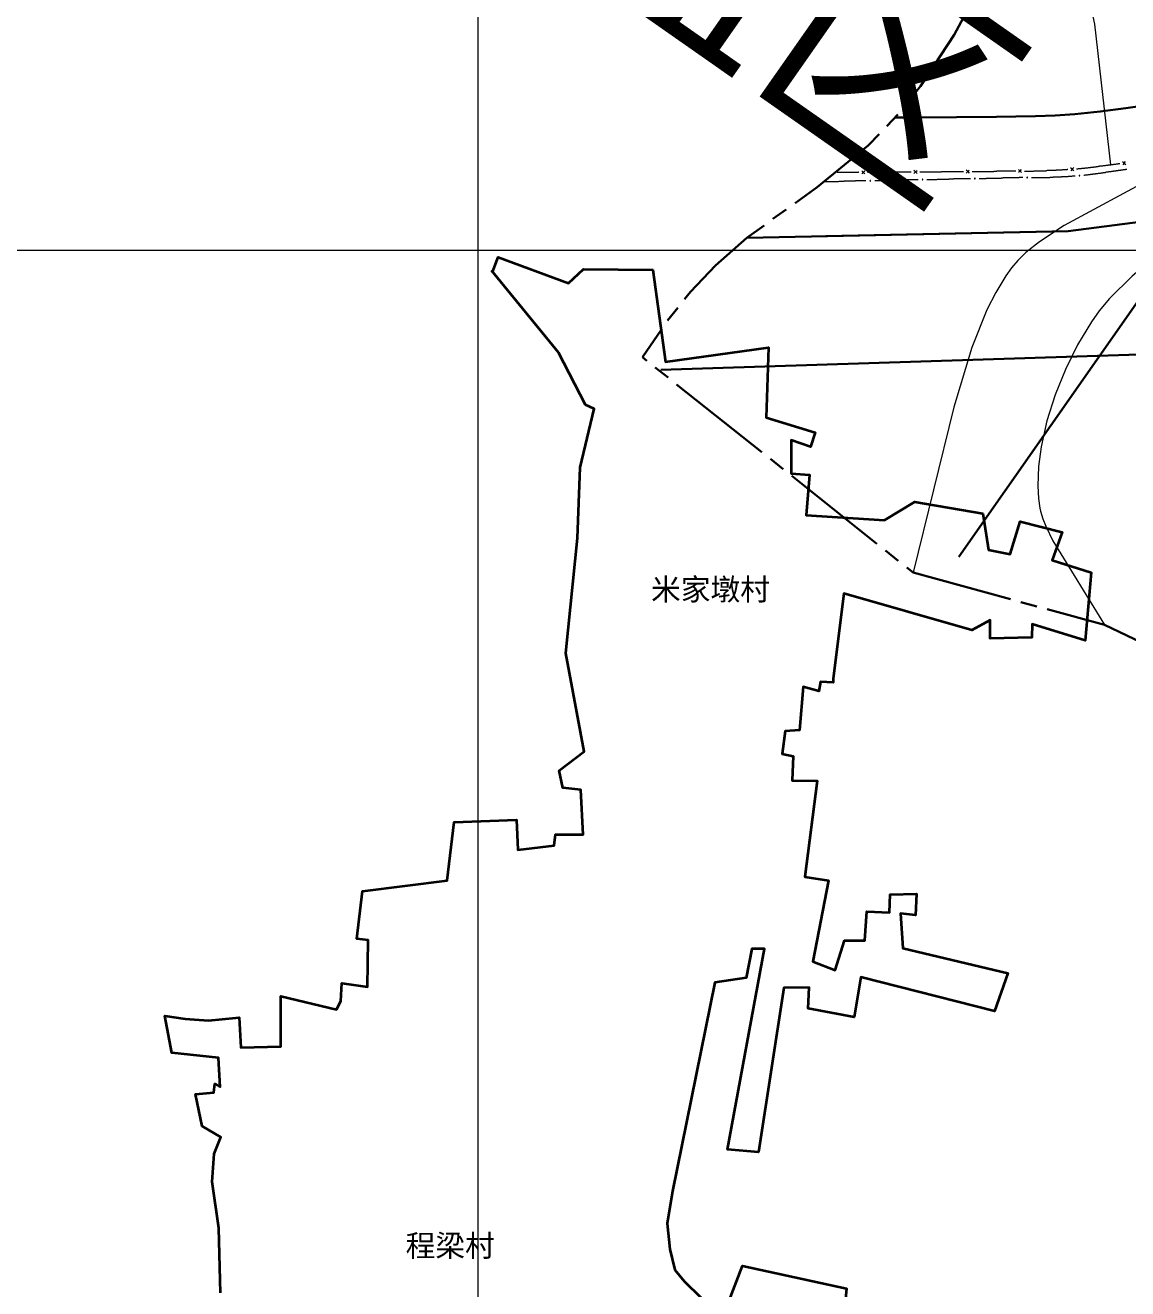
# Model space of a CAD drawing. Header units: inches. Extents: x 36473197 to 36486087, y 3899343 to 3911260.
# Drawn here: x 36480585 to 36481597, y 3902047 to 3903207 of the extents above; entities that cross this region are included whole.
import ezdxf

# ---------------------------------------------------------------- set-up
doc = ezdxf.new("R2010")
doc.units = ezdxf.units.IN
doc.header["$MEASUREMENT"] = 0
doc.linetypes.add('可采边界', pattern=[0.047, 0.02, -0.002, 0.003, -0.002, 0.02])
for name, color, linetype, lineweight in [('4煤底板等值线', 7, 'Continuous', 0), ('可采边界', 7, 'Continuous', 0), ('居民地', 7, 'Continuous', 0), ('经纬网', 7, 'Continuous', 0), ('西区开拓设计', 7, 'Continuous', 0)]:
    doc.layers.add(name, color=color, linetype=linetype, lineweight=lineweight)
for name, color, linetype, lineweight, true_color in [('保护煤柱', 7, 'Continuous', 0, 0xff0042), ('巷道1', 7, 'Continuous', 0, 0x2d2d2d), ('断层上盘', 1, 'Continuous', 0, 0xff0000), ('断层下盘', 1, 'Continuous', 0, 0xff0000)]:
    doc.layers.add(name, color=color, linetype=linetype, lineweight=lineweight, true_color=true_color)
doc.styles.add('仿宋_GB2312', font='')
doc.styles.add('黑体', font='simhei.ttf')
doc.styles.get('仿宋_GB2312').set_extended_font_data('仿宋_GB2312')
doc.linetypes.add('保护煤柱', pattern='A,0.0195,-0.001,[6,西北矿业高家堡煤矿2022年采掘接续图(2022.8.14).shx,S=1.01575e-06,R=0,X=0,Y=0],0.0195', length=0.04)

msp = doc.modelspace()

# ---------------------------------------------------------------- linework, layer by layer
at = {"layer": '4煤底板等值线', "color": 7, "linetype": 'Continuous', "lineweight": 0, "flags": 128}
for points in [[(36481581.2, 3903078.7), (36481566.4, 3903207.8), (36481562.6, 3903226), (36481554.2, 3903253.5), (36481543.4, 3903280.1), (36481530.4, 3903305.6), (36481519.1, 3903323.8), (36481514.8, 3903329.5), (36481491.5, 3903357.2), (36481461.5, 3903386.4), (36481446.5, 3903398.8), (36481431.7, 3903408.9), (36481417.7, 3903416.4), (36481401.2, 3903423.3), (36481378.1, 3903430.5), (36481344.3, 3903437.4), (36481286.3, 3903443.7)], [(36481752.5, 3903090), (36481623.1, 3902995.4), (36481600.8, 3902976.4), (36481580.1, 3902955.8), (36481570.6, 3902944.6), (36481563.5, 3902934.6), (36481550.6, 3902913.2), (36481539.5, 3902890.6), (36481530.1, 3902867.3), (36481522.6, 3902843.5), (36481517.3, 3902819.6), (36481514.9, 3902801.6), (36481514.1, 3902783.8), (36481514.7, 3902772.2), (36481516, 3902763.5), (36481516.6, 3902760.7), (36481518.8, 3902753.7), (36481521.5, 3902746.9), (36481528, 3902733.4), (36481575.4, 3902656.2)], [(36481647.2, 3903081.7), (36481538.3, 3903023), (36481515.6, 3903008), (36481503.2, 3902998.1), (36481495.7, 3902990.8), (36481490, 3902984), (36481484.8, 3902976.8), (36481475.5, 3902961.5), (36481467.4, 3902945.4), (36481453.5, 3902911), (36481437, 3902856.2), (36481399.7, 3902704.4)]]:
    msp.add_lwpolyline(points, dxfattribs=at)
at = {"layer": '保护煤柱', "color": 1, "linetype": '保护煤柱', "lineweight": 30, "ltscale": 3750, "true_color": 0xff0000, "flags": 128}
for points in [[(36482730.6, 3904134.2), (36482199.8, 3903801.1), (36481441.7, 3902718.6)], [(36482647.8, 3902060.6), (36482909, 3902378.8), (36482956.4, 3902506), (36482967.2, 3902803.7), (36482651.3, 3903218), (36482471.4, 3903320.2), (36482308.2, 3903404.6), (36482047.7, 3903470.7), (36481910.2, 3903412.1), (36481645.4, 3902905.6), (36481168.1, 3902890.5)], [(36481383.8, 3903121.9), (36481402.8, 3903122), (36481439.4, 3903122.3), (36481476.1, 3903122.6), (36481494.1, 3903122.9), (36481512.1, 3903123.3), (36481530.1, 3903123.9), (36481548.1, 3903125), (36481571.5, 3903127.5), (36481594.9, 3903130.7), (36481618.2, 3903134.1), (36481641.6, 3903137.5), (36481660.1, 3903140.2), (36481678.7, 3903142.7), (36481697.4, 3903144.7), (36481716, 3903146.1), (36481727.1, 3903146.5), (36481738.2, 3903146.4), (36481749.2, 3903146.1), (36481760.3, 3903145.3), (36481781.1, 3903142.6), (36481801.8, 3903139.2), (36481822.5, 3903135.7), (36481843.3, 3903132.5), (36481849.8, 3903131.6), (36481856.3, 3903130.8), (36481859.6, 3903130.4), (36481862.8, 3903130.2), (36481869.4, 3903130), (36481873.9, 3903130.3), (36481878.5, 3903130.7), (36481883, 3903131.4), (36481887.5, 3903132.3), (36481895.1, 3903134), (36481902.7, 3903136), (36481910.2, 3903138.3), (36481917.6, 3903140.6), (36481925.7, 3903143.2), (36481933.7, 3903145.9), (36481941.8, 3903148.5), (36481949.9, 3903151.1), (36481956.3, 3903153), (36481962.8, 3903154.9), (36481969.4, 3903156.7), (36481975.9, 3903158.4), (36481991.3, 3903162.3), (36482006.7, 3903165.8), (36482022.2, 3903169.2), (36482037.7, 3903172.5), (36482063.2, 3903177.4), (36482088.7, 3903182.1), (36482114.2, 3903186.6), (36482139.8, 3903191), (36482173, 3903196.6), (36482206.3, 3903202.2), (36482239.6, 3903207.6), (36482272.9, 3903212.9), (36482301.2, 3903217.3), (36482329.6, 3903221.6), (36482358, 3903225.9), (36482386.5, 3903230.2), (36482410.5, 3903233.8), (36482434.5, 3903237.4), (36482458.5, 3903241), (36482482.5, 3903244.6), (36482517.9, 3903250.1), (36482553.2, 3903255.6), (36482588.4, 3903261.4), (36482623.7, 3903267.5), (36482658.6, 3903274), (36482693.4, 3903281), (36482728, 3903288.7), (36482762.3, 3903297.5), (36482804.4, 3903310.5), (36482846.2, 3903324.6), (36482887.9, 3903338.8), (36482930, 3903352.1), (36482955.9, 3903359), (36482981.9, 3903365.3), (36483008.1, 3903371.1), (36483034.4, 3903376.3), (36483052, 3903379.2), (36483069.5, 3903381.9), (36483087.1, 3903384.8), (36483104.6, 3903387.8), (36483108, 3903388.4), (36483111.4, 3903389.1), (36483114.8, 3903389.8), (36483118.1, 3903390.7), (36483120.5, 3903391.6), (36483122.9, 3903392.5), (36483125.3, 3903393.5), (36483127.7, 3903394.4), (36483133, 3903396), (36483138.3, 3903397.4), (36483143.7, 3903398.7), (36483149.1, 3903400.1), (36483156.4, 3903402.3), (36483163.7, 3903404.7), (36483171, 3903407.1), (36483178.3, 3903409.6), (36483190.5, 3903413.9), (36483202.7, 3903418.2), (36483215, 3903422.4), (36483227.3, 3903426.4), (36483243.5, 3903430.9), (36483251.6, 3903432.9), (36483259.8, 3903434.6), (36483268, 3903436.2), (36483276.2, 3903437.5), (36483280.4, 3903438.1), (36483284.5, 3903438.5), (36483292.8, 3903439), (36483307.7, 3903438), (36483322.5, 3903436.4), (36483329.9, 3903435.7), (36483333.6, 3903435.5), (36483337.3, 3903435.3), (36483340.9, 3903435.2), (36483344.6, 3903435.3), (36483346.4, 3903435.4), (36483348.2, 3903435.5), (36483350, 3903435.7), (36483351.8, 3903436), (36483353.9, 3903436.5), (36483356.1, 3903437), (36483358.2, 3903437.7), (36483360.3, 3903438.4), (36483365.6, 3903440.2), (36483370.9, 3903442.3), (36483376.1, 3903444.6), (36483381.2, 3903447.1), (36483391.3, 3903452.5), (36483401.1, 3903458.4)], [(36481319.7, 3903013.2), (36481542, 3903017.6), (36481712.3, 3903039.7), (36481722.3, 3903040.4), (36481731.4, 3903040.5), (36481758.7, 3903039.1), (36481843.1, 3903025.6), (36481868.8, 3903023.5), (36481874, 3903023.4), (36481884.3, 3903023.7), (36481897.3, 3903025.3), (36481910.1, 3903027.8), (36482009.8, 3903057.2), (36482767.5, 3903178.9), (36482826, 3903192.7), (36482847.6, 3903199.2)]]:
    msp.add_lwpolyline(points, dxfattribs=at)
at = {"layer": '可采边界', "linetype": '可采边界', "lineweight": 30, "ltscale": 5000, "flags": 128}
for points in [[(36479940.4, 3903953), (36479947.8, 3903955.6), (36479950.1, 3903956.5), (36479951.7, 3903957.4), (36479954.6, 3903959.4), (36479958.8, 3903962.7), (36479966.6, 3903970.2), (36480098.7, 3904113.2), (36480300.8, 3904392.4), (36480379.1, 3904481.7), (36480388.2, 3904490.6), (36480397.8, 3904498.9), (36480407.9, 3904506.1), (36480418.4, 3904512.6), (36480429.4, 3904518.2), (36480435.1, 3904520.6), (36480440.9, 3904522.7), (36480450.2, 3904525.2), (36480459.8, 3904526.9), (36480469.5, 3904527.9), (36480474.3, 3904528), (36480479.1, 3904527.9), (36480488.6, 3904526.8), (36480528.9, 3904517.4), (36480537.5, 3904514.3), (36480546, 3904510.6), (36480554, 3904506.2), (36480561.8, 3904501.2), (36480569.1, 3904495.6), (36480573.6, 3904491.4), (36480576.7, 3904488.1), (36480578.5, 3904485.7), (36480579.4, 3904484.5), (36480580.8, 3904482.1), (36480583.2, 3904477.1), (36480585.2, 3904471.9), (36480587.5, 3904463.8), (36480588.9, 3904455.4), (36480589.7, 3904446.8), (36480589.7, 3904441.2), (36480589.2, 3904435.3), (36480587.1, 3904423.8), (36480567.6, 3904352.3), (36480562.9, 3904326.3), (36480561.8, 3904308.8), (36480562.3, 3904291.3), (36480563.6, 3904279.7), (36480566.7, 3904266.1), (36480570.8, 3904252.6), (36480581, 3904226.3), (36480632.1, 3904129.4), (36480688.6, 3904041.5), (36480955.3, 3903726.8), (36481161.4, 3903516.8), (36481216.8, 3903468.3), (36481253.2, 3903441.3), (36481265.8, 3903433), (36481411.2, 3903356.2), (36481426.8, 3903346), (36481436.3, 3903338.5), (36481443.5, 3903331.7), (36481447.4, 3903327.2), (36481451.4, 3903321.5), (36481454.8, 3903315.4), (36481457.7, 3903309), (36481460.1, 3903302.4), (36481461.2, 3903298.1), (36481462.6, 3903289.2), (36481463.2, 3903280.3), (36481463.1, 3903271.3), (36481462.7, 3903266.8), (36481461.3, 3903257.6), (36481457.8, 3903243.9), (36481453.2, 3903230.5), (36481445.9, 3903213.9), (36481437.4, 3903197.9), (36481406.5, 3903150.8), (36481385.9, 3903125), (36481358.5, 3903096.3), (36481311.7, 3903058.2), (36481247, 3903011.5), (36481218.4, 3902986.3), (36481195.4, 3902961.9), (36481174.3, 3902935.7), (36481151.3, 3902901.9)], [(36482387.6, 3902119.9), (36482269.1, 3902176.6), (36482194.8, 3902235.3), (36482132.1, 3902299.5), (36482070, 3902373.6), (36482005.7, 3902452.8), (36481575.4, 3902656.2), (36481399.7, 3902704.4), (36481151.3, 3902901.9)]]:
    msp.add_lwpolyline(points, dxfattribs=at)
at = {"layer": '居民地', "color": 254, "linetype": 'Continuous', "lineweight": 35, "true_color": 0xd7d7d7, "flags": 128}
for points in [[(36481013.5, 3902980.1), (36481018.6, 3902993.9), (36481083.3, 3902969.9), (36481097.1, 3902982.7), (36481160.8, 3902982.2), (36481172.5, 3902897.6), (36481266.8, 3902910.9), (36481264.7, 3902846.7), (36481309.7, 3902832.8), (36481305.6, 3902819.6), (36481287.8, 3902825.7), (36481287.8, 3902795.2), (36481304.6, 3902794.1), (36481301.5, 3902757), (36481373.4, 3902752.4), (36481401.4, 3902769.2), (36481463.6, 3902758.5), (36481468.8, 3902725.3), (36481488.7, 3902721.2), (36481497.9, 3902751.2), (36481536.6, 3902741.5), (36481527.4, 3902715.6), (36481563.1, 3902704.4), (36481557.5, 3902641.8), (36481509.1, 3902657), (36481508.6, 3902644.8), (36481470.4, 3902643.8), (36481470.4, 3902660.6), (36481453.6, 3902651.4), (36481336.1, 3902685), (36481326.4, 3902607.1), (36481326.4, 3902603.5), (36481314.7, 3902604), (36481313.2, 3902595.4), (36481298.9, 3902599.4), (36481295.3, 3902559.7), (36481282.1, 3902558.7), (36481279.6, 3902537.9), (36481289.6, 3902535.6), (36481288.8, 3902513.3), (36481311.7, 3902513.1), (36481300.2, 3902425), (36481321.9, 3902421.5), (36481307.7, 3902347.2), (36481328, 3902339.2), (36481336.6, 3902366.4), (36481355.3, 3902366.4), (36481357.3, 3902393.2), (36481378, 3902392.2), (36481378.5, 3902408.9), (36481402.8, 3902409.4), (36481401.8, 3902389.7), (36481388.1, 3902391.2), (36481390.2, 3902359.4), (36481486.8, 3902336.6), (36481474.3, 3902301.8), (36481351.6, 3902333), (36481345.5, 3902296.1), (36481303.3, 3902304.2), (36481304.3, 3902323.4), (36481280.9, 3902323), (36481257.8, 3902172.3), (36481229.2, 3902174.7), (36481263.4, 3902359), (36481251.5, 3902359), (36481246.3, 3902332.4), (36481217.6, 3902328), (36481178.8, 3902136.5), (36481173.8, 3902106.9), (36481176.3, 3902083.3), (36481180.8, 3902064.3), (36481189.4, 3902053.7), (36481204.9, 3902038.7)], [(36480763.8, 3902043.2), (36480763.5, 3902054.7), (36480762.4, 3902102.4), (36480756.3, 3902145.1), (36480758, 3902170.6), (36480764.1, 3902186.1), (36480746.9, 3902196.1), (36480740.8, 3902225.4), (36480757.8, 3902227), (36480758.6, 3902234.9), (36480763.5, 3902232.2), (36480761.9, 3902258.9), (36480719.3, 3902263.4), (36480712.7, 3902297.5), (36480731.3, 3902294.7), (36480752.9, 3902293.1), (36480778, 3902295.5), (36480781, 3902295.8), (36480782.6, 3902268.3), (36480819.2, 3902269.1), (36480819.2, 3902315.5), (36480870.3, 3902303.2), (36480874.4, 3902310.9), (36480875.2, 3902327.5), (36480898.7, 3902324), (36480899.5, 3902366.9), (36480888.9, 3902368.2), (36480894.3, 3902411.9), (36480971.9, 3902421.5), (36480978.4, 3902475.2), (36481035.6, 3902477.4), (36481036.7, 3902449.9), (36481070.3, 3902453.8), (36481071.4, 3902463.7), (36481096.7, 3902463.7), (36481094.5, 3902504.9), (36481078, 3902506.6), (36481074.7, 3902522.5), (36481097.8, 3902540.1), (36481081, 3902630.3), (36481091.5, 3902735.9), (36481093.9, 3902800.8), (36481106.8, 3902854.5), (36481099, 3902858.3), (36481074.1, 3902906.2), (36481012.7, 3902981.7)], [(36481230.5, 3902035.2), (36481243.1, 3902067.8), (36481338.4, 3902047.2), (36481329.3, 3901950.8)]]:
    msp.add_lwpolyline(points, dxfattribs=at)
at = {"layer": '巷道1', "color": 1, "linetype": '保护煤柱', "lineweight": 30, "ltscale": 2000, "true_color": 0xff0000, "flags": 128}
msp.add_lwpolyline([(36481247.3, 3903011.7), (36481542, 3903017.6), (36481712.3, 3903039.7), (36481722.3, 3903040.4), (36481731.4, 3903040.5), (36481758.7, 3903039.1), (36481843.1, 3903025.6), (36481868.8, 3903023.5), (36481874, 3903023.4), (36481884.3, 3903023.7), (36481897.3, 3903025.3), (36481910.1, 3903027.8), (36482009.8, 3903057.2), (36482767.5, 3903178.9), (36482826, 3903192.7), (36482847.6, 3903199.2)], dxfattribs=at)
at = {"layer": '断层上盘', "linetype": 'Continuous', "lineweight": 5, "flags": 128}
for points in [[(36481596, 3903074.4), (36481595.6, 3903074.3), (36481595.2, 3903074.2), (36481594.8, 3903074.2), (36481594.4, 3903074.1), (36481594, 3903074.1), (36481593.6, 3903074), (36481593.2, 3903074), (36481592.8, 3903073.9), (36481592.4, 3903073.9), (36481592, 3903073.8), (36481591.6, 3903073.7), (36481591.2, 3903073.7), (36481590.8, 3903073.6), (36481590.4, 3903073.6), (36481590.1, 3903073.5), (36481589.7, 3903073.5), (36481589.3, 3903073.4), (36481588.9, 3903073.4), (36481588.5, 3903073.3), (36481588.1, 3903073.3), (36481587.7, 3903073.2), (36481587.3, 3903073.1), (36481586.9, 3903073.1), (36481586.5, 3903073), (36481586.1, 3903073), (36481585.7, 3903072.9), (36481585.3, 3903072.9), (36481584.9, 3903072.8), (36481584.5, 3903072.8), (36481584.1, 3903072.7), (36481583.7, 3903072.7), (36481583.3, 3903072.6), (36481582.9, 3903072.5), (36481582.5, 3903072.5), (36481582.1, 3903072.4), (36481581.7, 3903072.4), (36481581.3, 3903072.3), (36481580.9, 3903072.3), (36481580.5, 3903072.2), (36481580.1, 3903072.2), (36481579.7, 3903072.1), (36481579.4, 3903072.1), (36481579, 3903072), (36481578.6, 3903071.9), (36481578.2, 3903071.9), (36481577.8, 3903071.8), (36481577.4, 3903071.8), (36481577, 3903071.7), (36481576.6, 3903071.7), (36481576.2, 3903071.6)], [(36481318.7, 3903063.2), (36481318.9, 3903063.2), (36481319.3, 3903063.2), (36481319.7, 3903063.2), (36481320.1, 3903063.2), (36481320.5, 3903063.2), (36481320.9, 3903063.2), (36481321.3, 3903063.2), (36481321.7, 3903063.3), (36481322.1, 3903063.3), (36481322.5, 3903063.3), (36481322.9, 3903063.3), (36481323.3, 3903063.3), (36481323.7, 3903063.3), (36481324.1, 3903063.3), (36481324.5, 3903063.3), (36481324.9, 3903063.3), (36481325.3, 3903063.3), (36481325.7, 3903063.3), (36481326.1, 3903063.3), (36481326.5, 3903063.3), (36481326.9, 3903063.4), (36481327.3, 3903063.4), (36481327.7, 3903063.4), (36481328.1, 3903063.4), (36481328.5, 3903063.4), (36481328.9, 3903063.4), (36481329.3, 3903063.4), (36481329.7, 3903063.4), (36481330.1, 3903063.4), (36481330.5, 3903063.4), (36481330.9, 3903063.4), (36481331.3, 3903063.4), (36481331.7, 3903063.5), (36481332.1, 3903063.5), (36481332.5, 3903063.5), (36481332.9, 3903063.5), (36481333.3, 3903063.5), (36481333.7, 3903063.5), (36481334.1, 3903063.5), (36481334.5, 3903063.5), (36481334.9, 3903063.5), (36481335.3, 3903063.5), (36481335.7, 3903063.5), (36481336.1, 3903063.5), (36481336.5, 3903063.5)], [(36481356.4, 3903063.9), (36481356, 3903063.9), (36481355.6, 3903063.9), (36481355.2, 3903063.9), (36481354.8, 3903063.9), (36481354.4, 3903063.9), (36481354, 3903063.9), (36481353.6, 3903063.9), (36481353.2, 3903063.9), (36481352.8, 3903063.9), (36481352.4, 3903063.9), (36481352, 3903063.9), (36481351.6, 3903063.8), (36481351.3, 3903063.8), (36481350.9, 3903063.8), (36481350.5, 3903063.8), (36481350.1, 3903063.8), (36481349.7, 3903063.8), (36481349.3, 3903063.8), (36481348.9, 3903063.8), (36481348.5, 3903063.8), (36481348.1, 3903063.8), (36481347.7, 3903063.8), (36481347.3, 3903063.8), (36481346.9, 3903063.8), (36481346.5, 3903063.7), (36481346.1, 3903063.7), (36481345.7, 3903063.7), (36481345.3, 3903063.7), (36481344.9, 3903063.7), (36481344.5, 3903063.7), (36481344.1, 3903063.7), (36481343.7, 3903063.7), (36481343.3, 3903063.7), (36481342.9, 3903063.7), (36481342.5, 3903063.7), (36481342.1, 3903063.7), (36481341.7, 3903063.6), (36481341.3, 3903063.6), (36481340.9, 3903063.6), (36481340.5, 3903063.6), (36481340.1, 3903063.6), (36481339.7, 3903063.6), (36481339.3, 3903063.6), (36481338.9, 3903063.6), (36481338.5, 3903063.6), (36481338.1, 3903063.6), (36481337.7, 3903063.6), (36481337.3, 3903063.6), (36481336.9, 3903063.6), (36481336.5, 3903063.5)], [(36481360.1, 3903064), (36481360.2, 3903063.9), (36481360.2, 3903063.9), (36481360.2, 3903063.8), (36481360.3, 3903063.8), (36481360.4, 3903063.7), (36481360.5, 3903063.7), (36481360.5, 3903063.7), (36481360.6, 3903063.8), (36481360.7, 3903063.8), (36481360.7, 3903063.9), (36481360.7, 3903064), (36481360.7, 3903064), (36481360.7, 3903064.1), (36481360.7, 3903064.2), (36481360.7, 3903064.2), (36481360.6, 3903064.3), (36481360.5, 3903064.3), (36481360.4, 3903064.3), (36481360.4, 3903064.3), (36481360.3, 3903064.3), (36481360.2, 3903064.2), (36481360.2, 3903064.2), (36481360.2, 3903064.1), (36481360.1, 3903064)], [(36481364.4, 3903064.1), (36481364.8, 3903064.1), (36481365.2, 3903064.1), (36481365.6, 3903064.1), (36481366, 3903064.1), (36481366.4, 3903064.1), (36481366.8, 3903064.2), (36481367.2, 3903064.2), (36481367.6, 3903064.2), (36481368, 3903064.2), (36481368.4, 3903064.2), (36481368.8, 3903064.2), (36481369.2, 3903064.2), (36481369.6, 3903064.2), (36481370, 3903064.2), (36481370.4, 3903064.2), (36481370.8, 3903064.2), (36481371.2, 3903064.2), (36481371.6, 3903064.2), (36481372, 3903064.3), (36481372.4, 3903064.3), (36481372.8, 3903064.3), (36481373.2, 3903064.3), (36481373.6, 3903064.3), (36481374, 3903064.3), (36481374.4, 3903064.3), (36481374.8, 3903064.3), (36481375.2, 3903064.3), (36481375.6, 3903064.3), (36481376, 3903064.3), (36481376.4, 3903064.3), (36481376.8, 3903064.4), (36481377.2, 3903064.4), (36481377.6, 3903064.4), (36481378, 3903064.4), (36481378.4, 3903064.4), (36481378.8, 3903064.4), (36481379.2, 3903064.4), (36481379.6, 3903064.4), (36481380, 3903064.4), (36481380.4, 3903064.4), (36481380.8, 3903064.4), (36481381.2, 3903064.4), (36481381.6, 3903064.4), (36481382, 3903064.5), (36481382.4, 3903064.5), (36481382.8, 3903064.5), (36481383.2, 3903064.5), (36481383.6, 3903064.5), (36481384, 3903064.5), (36481384.4, 3903064.5)], [(36481404.4, 3903064.9), (36481404, 3903064.9), (36481403.6, 3903064.9), (36481403.2, 3903064.9), (36481402.8, 3903064.9), (36481402.4, 3903064.9), (36481402, 3903064.9), (36481401.6, 3903064.8), (36481401.2, 3903064.8), (36481400.8, 3903064.8), (36481400.4, 3903064.8), (36481400, 3903064.8), (36481399.6, 3903064.8), (36481399.2, 3903064.8), (36481398.8, 3903064.8), (36481398.4, 3903064.8), (36481398, 3903064.8), (36481397.6, 3903064.8), (36481397.2, 3903064.8), (36481396.8, 3903064.7), (36481396.4, 3903064.7), (36481396, 3903064.7), (36481395.6, 3903064.7), (36481395.2, 3903064.7), (36481394.8, 3903064.7), (36481394.4, 3903064.7), (36481394, 3903064.7), (36481393.6, 3903064.7), (36481393.2, 3903064.7), (36481392.8, 3903064.7), (36481392.4, 3903064.7), (36481392, 3903064.7), (36481391.6, 3903064.6), (36481391.2, 3903064.6), (36481390.8, 3903064.6), (36481390.4, 3903064.6), (36481390, 3903064.6), (36481389.6, 3903064.6), (36481389.2, 3903064.6), (36481388.8, 3903064.6), (36481388.4, 3903064.6), (36481388, 3903064.6), (36481387.6, 3903064.6), (36481387.2, 3903064.6), (36481386.8, 3903064.6), (36481386.4, 3903064.5), (36481386, 3903064.5), (36481385.6, 3903064.5), (36481385.2, 3903064.5), (36481384.8, 3903064.5), (36481384.4, 3903064.5)], [(36481408.1, 3903065), (36481408.2, 3903064.9), (36481408.2, 3903064.8), (36481408.2, 3903064.8), (36481408.3, 3903064.7), (36481408.4, 3903064.7), (36481408.4, 3903064.7), (36481408.5, 3903064.7), (36481408.6, 3903064.7), (36481408.7, 3903064.8), (36481408.7, 3903064.8), (36481408.7, 3903064.9), (36481408.7, 3903065), (36481408.7, 3903065.1), (36481408.7, 3903065.1), (36481408.6, 3903065.2), (36481408.6, 3903065.2), (36481408.5, 3903065.3), (36481408.4, 3903065.3), (36481408.4, 3903065.3), (36481408.3, 3903065.2), (36481408.2, 3903065.2), (36481408.2, 3903065.1), (36481408.1, 3903065.1), (36481408.1, 3903065)], [(36481412.4, 3903065.1), (36481412.8, 3903065.1), (36481413.2, 3903065.1), (36481413.6, 3903065.1), (36481414, 3903065.1), (36481414.4, 3903065.1), (36481414.8, 3903065.1), (36481415.2, 3903065.1), (36481415.6, 3903065.1), (36481416, 3903065.1), (36481416.4, 3903065.1), (36481416.8, 3903065.1), (36481417.2, 3903065.2), (36481417.6, 3903065.2), (36481418, 3903065.2), (36481418.4, 3903065.2), (36481418.8, 3903065.2), (36481419.2, 3903065.2), (36481419.6, 3903065.2), (36481420, 3903065.2), (36481420.4, 3903065.2), (36481420.8, 3903065.2), (36481421.2, 3903065.2), (36481421.6, 3903065.2), (36481422, 3903065.3), (36481422.4, 3903065.3), (36481422.8, 3903065.3), (36481423.2, 3903065.3), (36481423.6, 3903065.3), (36481424, 3903065.3), (36481424.4, 3903065.3), (36481424.8, 3903065.3), (36481425.2, 3903065.3), (36481425.6, 3903065.3), (36481426, 3903065.3), (36481426.4, 3903065.3), (36481426.8, 3903065.3), (36481427.2, 3903065.4), (36481427.6, 3903065.4), (36481428, 3903065.4), (36481428.4, 3903065.4), (36481428.8, 3903065.4), (36481429.2, 3903065.4), (36481429.6, 3903065.4), (36481430, 3903065.4), (36481430.4, 3903065.4), (36481430.8, 3903065.4), (36481431.2, 3903065.4), (36481431.6, 3903065.4), (36481432, 3903065.5), (36481432.4, 3903065.5)], [(36481452.4, 3903065.9), (36481452, 3903065.8), (36481451.6, 3903065.8), (36481451.2, 3903065.8), (36481450.8, 3903065.8), (36481450.4, 3903065.8), (36481450, 3903065.8), (36481449.6, 3903065.8), (36481449.2, 3903065.8), (36481448.8, 3903065.8), (36481448.4, 3903065.8), (36481448, 3903065.8), (36481447.6, 3903065.8), (36481447.2, 3903065.8), (36481446.8, 3903065.7), (36481446.4, 3903065.7), (36481446, 3903065.7), (36481445.6, 3903065.7), (36481445.2, 3903065.7), (36481444.8, 3903065.7), (36481444.4, 3903065.7), (36481444, 3903065.7), (36481443.6, 3903065.7), (36481443.2, 3903065.7), (36481442.8, 3903065.7), (36481442.4, 3903065.7), (36481442, 3903065.6), (36481441.6, 3903065.6), (36481441.2, 3903065.6), (36481440.8, 3903065.6), (36481440.4, 3903065.6), (36481440, 3903065.6), (36481439.6, 3903065.6), (36481439.2, 3903065.6), (36481438.8, 3903065.6), (36481438.4, 3903065.6), (36481438, 3903065.6), (36481437.6, 3903065.6), (36481437.2, 3903065.6), (36481436.8, 3903065.5), (36481436.4, 3903065.5), (36481436, 3903065.5), (36481435.6, 3903065.5), (36481435.2, 3903065.5), (36481434.8, 3903065.5), (36481434.4, 3903065.5), (36481434, 3903065.5), (36481433.6, 3903065.5), (36481433.2, 3903065.5), (36481432.8, 3903065.5), (36481432.4, 3903065.5)], [(36481456.1, 3903065.9), (36481456.1, 3903065.9), (36481456.2, 3903065.8), (36481456.2, 3903065.7), (36481456.3, 3903065.7), (36481456.4, 3903065.6), (36481456.4, 3903065.6), (36481456.5, 3903065.6), (36481456.6, 3903065.7), (36481456.6, 3903065.7), (36481456.7, 3903065.8), (36481456.7, 3903065.9), (36481456.7, 3903065.9), (36481456.7, 3903066), (36481456.7, 3903066.1), (36481456.6, 3903066.2), (36481456.6, 3903066.2), (36481456.5, 3903066.2), (36481456.4, 3903066.2), (36481456.3, 3903066.2), (36481456.3, 3903066.2), (36481456.2, 3903066.1), (36481456.2, 3903066.1), (36481456.1, 3903066), (36481456.1, 3903065.9)], [(36481460.4, 3903066), (36481460.8, 3903066), (36481461.2, 3903066), (36481461.6, 3903066), (36481462, 3903066), (36481462.4, 3903066.1), (36481462.8, 3903066.1), (36481463.2, 3903066.1), (36481463.6, 3903066.1), (36481464, 3903066.1), (36481464.4, 3903066.1), (36481464.8, 3903066.1), (36481465.2, 3903066.1), (36481465.6, 3903066.1), (36481466, 3903066.1), (36481466.4, 3903066.1), (36481466.8, 3903066.1), (36481467.2, 3903066.2), (36481467.6, 3903066.2), (36481468, 3903066.2), (36481468.4, 3903066.2), (36481468.8, 3903066.2), (36481469.2, 3903066.2), (36481469.6, 3903066.2), (36481470, 3903066.2), (36481470.4, 3903066.2), (36481470.8, 3903066.2), (36481471.2, 3903066.2), (36481471.6, 3903066.2), (36481472, 3903066.2), (36481472.4, 3903066.3), (36481472.8, 3903066.3), (36481473.2, 3903066.3), (36481473.6, 3903066.3), (36481474, 3903066.3), (36481474.4, 3903066.3), (36481474.8, 3903066.3), (36481475.2, 3903066.3), (36481475.6, 3903066.3), (36481476, 3903066.3), (36481476.4, 3903066.3), (36481476.8, 3903066.3), (36481477.2, 3903066.3), (36481477.6, 3903066.4), (36481478, 3903066.4), (36481478.4, 3903066.4), (36481478.8, 3903066.4), (36481479.2, 3903066.4), (36481479.6, 3903066.4), (36481480, 3903066.4), (36481480.4, 3903066.4)], [(36481500.4, 3903066.8), (36481500, 3903066.8), (36481499.6, 3903066.8), (36481499.2, 3903066.8), (36481498.8, 3903066.8), (36481498.4, 3903066.8), (36481498, 3903066.8), (36481497.6, 3903066.8), (36481497.2, 3903066.8), (36481496.8, 3903066.7), (36481496.4, 3903066.7), (36481496, 3903066.7), (36481495.6, 3903066.7), (36481495.2, 3903066.7), (36481494.8, 3903066.7), (36481494.4, 3903066.7), (36481494, 3903066.7), (36481493.6, 3903066.7), (36481493.2, 3903066.7), (36481492.8, 3903066.7), (36481492.4, 3903066.7), (36481492, 3903066.6), (36481491.6, 3903066.6), (36481491.2, 3903066.6), (36481490.8, 3903066.6), (36481490.4, 3903066.6), (36481490, 3903066.6), (36481489.6, 3903066.6), (36481489.2, 3903066.6), (36481488.8, 3903066.6), (36481488.4, 3903066.6), (36481488, 3903066.6), (36481487.6, 3903066.6), (36481487.2, 3903066.5), (36481486.8, 3903066.5), (36481486.4, 3903066.5), (36481486, 3903066.5), (36481485.6, 3903066.5), (36481485.2, 3903066.5), (36481484.8, 3903066.5), (36481484.4, 3903066.5), (36481484, 3903066.5), (36481483.6, 3903066.5), (36481483.2, 3903066.5), (36481482.8, 3903066.5), (36481482.4, 3903066.5), (36481482, 3903066.4), (36481481.6, 3903066.4), (36481481.2, 3903066.4), (36481480.8, 3903066.4), (36481480.4, 3903066.4)], [(36481504.1, 3903066.9), (36481504.1, 3903066.8), (36481504.2, 3903066.7), (36481504.2, 3903066.7), (36481504.3, 3903066.6), (36481504.3, 3903066.6), (36481504.4, 3903066.6), (36481504.5, 3903066.6), (36481504.6, 3903066.6), (36481504.6, 3903066.7), (36481504.7, 3903066.8), (36481504.7, 3903066.8), (36481504.7, 3903066.9), (36481504.7, 3903067), (36481504.7, 3903067.1), (36481504.6, 3903067.1), (36481504.6, 3903067.2), (36481504.5, 3903067.2), (36481504.4, 3903067.2), (36481504.3, 3903067.2), (36481504.3, 3903067.2), (36481504.2, 3903067.1), (36481504.2, 3903067), (36481504.1, 3903067), (36481504.1, 3903066.9)], [(36481508.4, 3903067), (36481508.8, 3903067), (36481509.2, 3903067), (36481509.6, 3903067), (36481510, 3903067), (36481510.4, 3903067), (36481510.8, 3903067), (36481511.2, 3903067), (36481511.6, 3903067), (36481512, 3903067), (36481512.4, 3903067), (36481512.8, 3903067), (36481513.2, 3903067), (36481513.6, 3903067), (36481514, 3903067), (36481514.4, 3903067), (36481514.8, 3903067), (36481515.2, 3903067), (36481515.6, 3903067), (36481516, 3903067), (36481516.4, 3903067), (36481516.8, 3903067), (36481517.2, 3903067), (36481517.6, 3903067), (36481518, 3903067.1), (36481518.4, 3903067.1), (36481518.8, 3903067.1), (36481519.2, 3903067.1), (36481519.6, 3903067.1), (36481520, 3903067.1), (36481520.4, 3903067.1), (36481520.8, 3903067.1), (36481521.2, 3903067.1), (36481521.6, 3903067.1), (36481522, 3903067.1), (36481522.4, 3903067.1), (36481522.8, 3903067.1), (36481523.2, 3903067.1), (36481523.6, 3903067.1), (36481524, 3903067.1), (36481524.4, 3903067.1), (36481524.8, 3903067.1), (36481525.2, 3903067.1), (36481525.6, 3903067.2), (36481526, 3903067.2), (36481526.4, 3903067.2), (36481526.8, 3903067.2), (36481527.2, 3903067.2), (36481527.6, 3903067.2), (36481528, 3903067.2), (36481528.4, 3903067.2)], [(36481548.4, 3903068.3), (36481548, 3903068.3), (36481547.6, 3903068.2), (36481547.2, 3903068.2), (36481546.8, 3903068.2), (36481546.4, 3903068.1), (36481546, 3903068.1), (36481545.6, 3903068.1), (36481545.2, 3903068), (36481544.8, 3903068), (36481544.4, 3903068), (36481544, 3903067.9), (36481543.6, 3903067.9), (36481543.2, 3903067.9), (36481542.8, 3903067.8), (36481542.4, 3903067.8), (36481542, 3903067.8), (36481541.6, 3903067.7), (36481541.2, 3903067.7), (36481540.8, 3903067.7), (36481540.4, 3903067.6), (36481540, 3903067.6), (36481539.6, 3903067.6), (36481539.2, 3903067.6), (36481538.8, 3903067.6), (36481538.4, 3903067.6), (36481538, 3903067.5), (36481537.6, 3903067.5), (36481537.2, 3903067.5), (36481536.8, 3903067.5), (36481536.4, 3903067.5), (36481536, 3903067.5), (36481535.6, 3903067.4), (36481535.2, 3903067.4), (36481534.8, 3903067.4), (36481534.4, 3903067.4), (36481534, 3903067.4), (36481533.6, 3903067.3), (36481533.2, 3903067.3), (36481532.8, 3903067.3), (36481532.4, 3903067.3), (36481532, 3903067.3), (36481531.6, 3903067.3), (36481531.2, 3903067.3), (36481530.8, 3903067.3), (36481530.4, 3903067.3), (36481530, 3903067.2), (36481529.6, 3903067.2), (36481529.2, 3903067.2), (36481528.8, 3903067.2), (36481528.4, 3903067.2)], [(36481552.1, 3903068.7), (36481552.1, 3903068.6), (36481552.1, 3903068.5), (36481552.2, 3903068.5), (36481552.2, 3903068.4), (36481552.3, 3903068.4), (36481552.4, 3903068.4), (36481552.5, 3903068.4), (36481552.5, 3903068.4), (36481552.6, 3903068.5), (36481552.6, 3903068.6), (36481552.7, 3903068.6), (36481552.7, 3903068.7), (36481552.6, 3903068.8), (36481552.6, 3903068.9), (36481552.5, 3903068.9), (36481552.5, 3903069), (36481552.4, 3903069), (36481552.3, 3903069), (36481552.3, 3903069), (36481552.2, 3903068.9), (36481552.1, 3903068.9), (36481552.1, 3903068.8), (36481552.1, 3903068.7), (36481552.1, 3903068.7)], [(36481556.3, 3903069.1), (36481556.7, 3903069.2), (36481557.1, 3903069.2), (36481557.5, 3903069.3), (36481557.9, 3903069.3), (36481558.3, 3903069.3), (36481558.7, 3903069.4), (36481559.1, 3903069.4), (36481559.5, 3903069.5), (36481559.9, 3903069.5), (36481560.3, 3903069.6), (36481560.7, 3903069.6), (36481561.1, 3903069.7), (36481561.5, 3903069.7), (36481561.9, 3903069.8), (36481562.3, 3903069.8), (36481562.7, 3903069.9), (36481563.1, 3903069.9), (36481563.5, 3903070), (36481563.9, 3903070), (36481564.3, 3903070.1), (36481564.7, 3903070.1), (36481565.1, 3903070.2), (36481565.5, 3903070.2), (36481565.9, 3903070.3), (36481566.3, 3903070.3), (36481566.7, 3903070.4), (36481567.1, 3903070.4), (36481567.5, 3903070.5), (36481567.9, 3903070.5), (36481568.3, 3903070.6), (36481568.6, 3903070.6), (36481569, 3903070.7), (36481569.4, 3903070.7), (36481569.8, 3903070.8), (36481570.2, 3903070.8), (36481570.6, 3903070.9), (36481571, 3903070.9), (36481571.4, 3903071), (36481571.8, 3903071), (36481572.2, 3903071.1), (36481572.6, 3903071.1), (36481573, 3903071.2), (36481573.4, 3903071.3), (36481573.8, 3903071.3), (36481574.2, 3903071.4), (36481574.6, 3903071.4), (36481575, 3903071.5), (36481575.4, 3903071.5), (36481575.8, 3903071.6), (36481576.2, 3903071.6)]]:
    msp.add_lwpolyline(points, dxfattribs=at)
at = {"layer": '断层下盘', "linetype": 'Continuous', "lineweight": 5, "flags": 128}
for points in [[(36481353.9, 3903071.7), (36481352.5, 3903073.1)], [(36481353.9, 3903071.7), (36481355.3, 3903073.1)], [(36481401.9, 3903072), (36481400.5, 3903073.4)], [(36481401.9, 3903072), (36481403.3, 3903073.4)], [(36481449.9, 3903072.4), (36481448.5, 3903073.8)], [(36481449.9, 3903072.4), (36481451.3, 3903073.8)], [(36481453.9, 3903072.4), (36481454.3, 3903072.4), (36481454.7, 3903072.4), (36481455.1, 3903072.4), (36481455.5, 3903072.4), (36481455.9, 3903072.4), (36481456.3, 3903072.4), (36481456.7, 3903072.4), (36481457.1, 3903072.5), (36481457.5, 3903072.5), (36481457.9, 3903072.5), (36481458.3, 3903072.5), (36481458.7, 3903072.5), (36481459.1, 3903072.5), (36481459.5, 3903072.5), (36481459.9, 3903072.5), (36481460.3, 3903072.5), (36481460.7, 3903072.5), (36481461.1, 3903072.5), (36481461.5, 3903072.5), (36481461.9, 3903072.5), (36481462.3, 3903072.5), (36481462.7, 3903072.5), (36481463.1, 3903072.5), (36481463.5, 3903072.5), (36481463.9, 3903072.5), (36481464.3, 3903072.5), (36481464.7, 3903072.5), (36481465.1, 3903072.5), (36481465.5, 3903072.5), (36481465.9, 3903072.5), (36481466.3, 3903072.5), (36481466.7, 3903072.5), (36481467.1, 3903072.6), (36481467.5, 3903072.6), (36481467.9, 3903072.6), (36481468.3, 3903072.6), (36481468.7, 3903072.6), (36481469.1, 3903072.6), (36481469.5, 3903072.6), (36481469.9, 3903072.6), (36481470.3, 3903072.6), (36481470.7, 3903072.6), (36481471.1, 3903072.6), (36481471.5, 3903072.6), (36481471.9, 3903072.6), (36481472.3, 3903072.6), (36481472.7, 3903072.6), (36481473.1, 3903072.6), (36481473.5, 3903072.6), (36481473.9, 3903072.6)], [(36481493.9, 3903072.7), (36481493.5, 3903072.7), (36481493.1, 3903072.7), (36481492.7, 3903072.7), (36481492.3, 3903072.7), (36481491.9, 3903072.7), (36481491.5, 3903072.7), (36481491.1, 3903072.7), (36481490.7, 3903072.7), (36481490.3, 3903072.7), (36481489.9, 3903072.7), (36481489.5, 3903072.7), (36481489.1, 3903072.7), (36481488.7, 3903072.7), (36481488.3, 3903072.7), (36481487.9, 3903072.7), (36481487.5, 3903072.7), (36481487.1, 3903072.7), (36481486.7, 3903072.7), (36481486.3, 3903072.7), (36481485.9, 3903072.7), (36481485.5, 3903072.7), (36481485.1, 3903072.7), (36481484.7, 3903072.7), (36481484.3, 3903072.7), (36481483.9, 3903072.7), (36481483.5, 3903072.7), (36481483.1, 3903072.7), (36481482.7, 3903072.7), (36481482.3, 3903072.7), (36481481.9, 3903072.7), (36481481.5, 3903072.7), (36481481.1, 3903072.7), (36481480.7, 3903072.7), (36481480.3, 3903072.7), (36481479.9, 3903072.7), (36481479.5, 3903072.7), (36481479.1, 3903072.7), (36481478.7, 3903072.7), (36481478.3, 3903072.7), (36481477.9, 3903072.7), (36481477.5, 3903072.7), (36481477.1, 3903072.7), (36481476.7, 3903072.7), (36481476.3, 3903072.6), (36481475.9, 3903072.6), (36481475.5, 3903072.6), (36481475.1, 3903072.6), (36481474.7, 3903072.6), (36481474.3, 3903072.6), (36481473.9, 3903072.6)], [(36481497.9, 3903072.8), (36481496.5, 3903074.2)], [(36481497.9, 3903072.8), (36481496.5, 3903071.4)], [(36481497.9, 3903072.8), (36481499.3, 3903074.2)], [(36481497.9, 3903072.8), (36481499.3, 3903071.4)], [(36481501.9, 3903072.8), (36481502.3, 3903072.8), (36481502.7, 3903072.8), (36481503.1, 3903072.8), (36481503.5, 3903072.8), (36481503.9, 3903072.8), (36481504.3, 3903072.8), (36481504.7, 3903072.8), (36481505.1, 3903072.9), (36481505.5, 3903072.9), (36481505.9, 3903072.9), (36481506.3, 3903072.9), (36481506.7, 3903072.9), (36481507.1, 3903072.9), (36481507.5, 3903072.9), (36481507.9, 3903072.9), (36481508.3, 3903072.9), (36481508.7, 3903072.9), (36481509.1, 3903072.9), (36481509.5, 3903072.9), (36481509.9, 3903072.9), (36481510.3, 3903072.9), (36481510.7, 3903073), (36481511.1, 3903073), (36481511.5, 3903073), (36481511.9, 3903073), (36481512.3, 3903073), (36481512.7, 3903073), (36481513.1, 3903073), (36481513.5, 3903073), (36481513.9, 3903073), (36481514.3, 3903073), (36481514.7, 3903073), (36481515.1, 3903073), (36481515.5, 3903073), (36481515.9, 3903073), (36481516.3, 3903073.1), (36481516.7, 3903073.1), (36481517.1, 3903073.1), (36481517.5, 3903073.1), (36481517.9, 3903073.1), (36481518.3, 3903073.1), (36481518.7, 3903073.1), (36481519.1, 3903073.1), (36481519.5, 3903073.1), (36481519.9, 3903073.2), (36481520.3, 3903073.2), (36481520.7, 3903073.2), (36481521.1, 3903073.2), (36481521.5, 3903073.2), (36481521.9, 3903073.2)], [(36481541.8, 3903074.2), (36481541.4, 3903074.2), (36481541.1, 3903074.2), (36481540.7, 3903074.1), (36481540.3, 3903074.1), (36481539.9, 3903074.1), (36481539.5, 3903074.1), (36481539.1, 3903074), (36481538.7, 3903074), (36481538.3, 3903074), (36481537.9, 3903073.9), (36481537.5, 3903073.9), (36481537.1, 3903073.9), (36481536.7, 3903073.9), (36481536.3, 3903073.8), (36481535.9, 3903073.8), (36481535.5, 3903073.8), (36481535.1, 3903073.8), (36481534.7, 3903073.7), (36481534.3, 3903073.7), (36481533.9, 3903073.7), (36481533.5, 3903073.7), (36481533.1, 3903073.7), (36481532.7, 3903073.6), (36481532.3, 3903073.6), (36481531.9, 3903073.6), (36481531.5, 3903073.6), (36481531.1, 3903073.6), (36481530.7, 3903073.5), (36481530.3, 3903073.5), (36481529.9, 3903073.5), (36481529.5, 3903073.5), (36481529.1, 3903073.5), (36481528.7, 3903073.5), (36481528.3, 3903073.5), (36481527.9, 3903073.4), (36481527.5, 3903073.4), (36481527.1, 3903073.4), (36481526.7, 3903073.4), (36481526.3, 3903073.4), (36481525.9, 3903073.4), (36481525.5, 3903073.4), (36481525.1, 3903073.3), (36481524.7, 3903073.3), (36481524.3, 3903073.3), (36481523.9, 3903073.3), (36481523.5, 3903073.3), (36481523.1, 3903073.3), (36481522.7, 3903073.3), (36481522.3, 3903073.2), (36481521.9, 3903073.2)], [(36481545.8, 3903074.5), (36481544.3, 3903075.8)], [(36481545.8, 3903074.5), (36481544.5, 3903073)], [(36481545.8, 3903074.5), (36481547.1, 3903076.1)], [(36481545.8, 3903074.5), (36481547.4, 3903073.3)], [(36481549.8, 3903074.9), (36481550.2, 3903075), (36481550.6, 3903075), (36481551, 3903075), (36481551.4, 3903075.1), (36481551.8, 3903075.1), (36481552.2, 3903075.1), (36481552.6, 3903075.2), (36481553, 3903075.2), (36481553.4, 3903075.3), (36481553.8, 3903075.3), (36481554.2, 3903075.3), (36481554.6, 3903075.4), (36481555, 3903075.4), (36481555.4, 3903075.5), (36481555.8, 3903075.5), (36481556.2, 3903075.5), (36481556.6, 3903075.6), (36481557, 3903075.6), (36481557.4, 3903075.6), (36481557.8, 3903075.7), (36481558.2, 3903075.7), (36481558.6, 3903075.8), (36481559, 3903075.8), (36481559.4, 3903075.8), (36481559.8, 3903075.9), (36481560.2, 3903075.9), (36481560.6, 3903076), (36481561, 3903076), (36481561.4, 3903076.1), (36481561.8, 3903076.1), (36481562.2, 3903076.2), (36481562.6, 3903076.2), (36481562.9, 3903076.3), (36481563.3, 3903076.3), (36481563.7, 3903076.3), (36481564.1, 3903076.4), (36481564.5, 3903076.4), (36481564.9, 3903076.5), (36481565.3, 3903076.5), (36481565.7, 3903076.6), (36481566.1, 3903076.6), (36481566.5, 3903076.7), (36481566.9, 3903076.7), (36481567.3, 3903076.8), (36481567.7, 3903076.8), (36481568.1, 3903076.9), (36481568.5, 3903076.9), (36481568.9, 3903076.9), (36481569.3, 3903077), (36481569.7, 3903077)], [(36481589.5, 3903079.6), (36481589.1, 3903079.5), (36481588.8, 3903079.5), (36481588.4, 3903079.4), (36481588, 3903079.4), (36481587.6, 3903079.3), (36481587.2, 3903079.2), (36481586.8, 3903079.2), (36481586.4, 3903079.1), (36481586, 3903079.1), (36481585.6, 3903079), (36481585.2, 3903079), (36481584.8, 3903078.9), (36481584.4, 3903078.9), (36481584, 3903078.8), (36481583.6, 3903078.8), (36481583.2, 3903078.7), (36481582.8, 3903078.7), (36481582.4, 3903078.6), (36481582, 3903078.6), (36481581.6, 3903078.5), (36481581.2, 3903078.5), (36481580.8, 3903078.4), (36481580.4, 3903078.4), (36481580, 3903078.3), (36481579.6, 3903078.3), (36481579.2, 3903078.2), (36481578.8, 3903078.2), (36481578.4, 3903078.1), (36481578, 3903078.1), (36481577.6, 3903078), (36481577.2, 3903078), (36481576.9, 3903077.9), (36481576.5, 3903077.9), (36481576.1, 3903077.8), (36481575.7, 3903077.8), (36481575.3, 3903077.7), (36481574.9, 3903077.7), (36481574.5, 3903077.6), (36481574.1, 3903077.6), (36481573.7, 3903077.5), (36481573.3, 3903077.5), (36481572.9, 3903077.4), (36481572.5, 3903077.4), (36481572.1, 3903077.3), (36481571.7, 3903077.3), (36481571.3, 3903077.2), (36481570.9, 3903077.2), (36481570.5, 3903077.1), (36481570.1, 3903077.1), (36481569.7, 3903077)], [(36481593.5, 3903080.1), (36481591.9, 3903081.3)], [(36481593.5, 3903080.1), (36481592.3, 3903078.5)], [(36481593.5, 3903080.1), (36481594.7, 3903081.7)], [(36481593.5, 3903080.1), (36481595.1, 3903078.9)], [(36481349.9, 3903071.7), (36481349.5, 3903071.7), (36481349.1, 3903071.6), (36481348.7, 3903071.6), (36481348.3, 3903071.6), (36481347.9, 3903071.6), (36481347.5, 3903071.6), (36481347.1, 3903071.6), (36481346.7, 3903071.6), (36481346.3, 3903071.6), (36481345.9, 3903071.6), (36481345.5, 3903071.6), (36481345.1, 3903071.6), (36481344.7, 3903071.6), (36481344.3, 3903071.6), (36481343.9, 3903071.6), (36481343.5, 3903071.6), (36481343.1, 3903071.6), (36481342.7, 3903071.6), (36481342.3, 3903071.6), (36481341.9, 3903071.6), (36481341.5, 3903071.6), (36481341.1, 3903071.6), (36481340.7, 3903071.6), (36481340.3, 3903071.6), (36481339.9, 3903071.6), (36481339.5, 3903071.6), (36481339.1, 3903071.6), (36481338.7, 3903071.6), (36481338.3, 3903071.6), (36481337.9, 3903071.6), (36481337.5, 3903071.6), (36481337.1, 3903071.6), (36481336.7, 3903071.6), (36481336.3, 3903071.6), (36481335.9, 3903071.6), (36481335.5, 3903071.6), (36481335.1, 3903071.6), (36481334.7, 3903071.6), (36481334.3, 3903071.6), (36481333.9, 3903071.6), (36481333.5, 3903071.6), (36481333.1, 3903071.6), (36481332.7, 3903071.6), (36481332.3, 3903071.6), (36481331.9, 3903071.6), (36481331.5, 3903071.6), (36481331.1, 3903071.6), (36481330.7, 3903071.6), (36481330.3, 3903071.5), (36481329.9, 3903071.5)], [(36481353.9, 3903071.7), (36481352.5, 3903070.3)], [(36481353.9, 3903071.7), (36481355.3, 3903070.3)], [(36481357.9, 3903071.7), (36481358.3, 3903071.7), (36481358.7, 3903071.7), (36481359.1, 3903071.7), (36481359.5, 3903071.7), (36481359.9, 3903071.7), (36481360.3, 3903071.7), (36481360.7, 3903071.7), (36481361.1, 3903071.7), (36481361.5, 3903071.7), (36481361.9, 3903071.7), (36481362.3, 3903071.7), (36481362.7, 3903071.7), (36481363.1, 3903071.7), (36481363.5, 3903071.7), (36481363.9, 3903071.7), (36481364.3, 3903071.7), (36481364.7, 3903071.7), (36481365.1, 3903071.7), (36481365.5, 3903071.7), (36481365.9, 3903071.7), (36481366.3, 3903071.7), (36481366.7, 3903071.7), (36481367.1, 3903071.7), (36481367.5, 3903071.7), (36481367.9, 3903071.8), (36481368.3, 3903071.8), (36481368.7, 3903071.8), (36481369.1, 3903071.8), (36481369.5, 3903071.8), (36481369.9, 3903071.8), (36481370.3, 3903071.8), (36481370.7, 3903071.8), (36481371.1, 3903071.8), (36481371.5, 3903071.8), (36481371.9, 3903071.8), (36481372.3, 3903071.8), (36481372.7, 3903071.8), (36481373.1, 3903071.8), (36481373.5, 3903071.8), (36481373.9, 3903071.8), (36481374.3, 3903071.8), (36481374.7, 3903071.8), (36481375.1, 3903071.8), (36481375.5, 3903071.8), (36481375.9, 3903071.8), (36481376.3, 3903071.8), (36481376.7, 3903071.8), (36481377.1, 3903071.8), (36481377.5, 3903071.8), (36481377.9, 3903071.8)], [(36481397.9, 3903071.9), (36481397.5, 3903071.9), (36481397.1, 3903071.9), (36481396.7, 3903071.9), (36481396.3, 3903071.9), (36481395.9, 3903071.9), (36481395.5, 3903071.9), (36481395.1, 3903071.9), (36481394.7, 3903071.9), (36481394.3, 3903071.9), (36481393.9, 3903071.9), (36481393.5, 3903071.9), (36481393.1, 3903071.9), (36481392.7, 3903071.9), (36481392.3, 3903071.9), (36481391.9, 3903071.9), (36481391.5, 3903071.9), (36481391.1, 3903071.9), (36481390.7, 3903071.9), (36481390.3, 3903071.9), (36481389.9, 3903071.9), (36481389.5, 3903071.9), (36481389.1, 3903071.9), (36481388.7, 3903071.9), (36481388.3, 3903071.9), (36481387.9, 3903071.9), (36481387.5, 3903071.9), (36481387.1, 3903071.9), (36481386.7, 3903071.9), (36481386.3, 3903071.9), (36481385.9, 3903071.9), (36481385.5, 3903071.9), (36481385.1, 3903071.9), (36481384.7, 3903071.9), (36481384.3, 3903071.9), (36481383.9, 3903071.8), (36481383.5, 3903071.8), (36481383.1, 3903071.8), (36481382.7, 3903071.8), (36481382.3, 3903071.8), (36481381.9, 3903071.8), (36481381.5, 3903071.8), (36481381.1, 3903071.8), (36481380.7, 3903071.8), (36481380.3, 3903071.8), (36481379.9, 3903071.8), (36481379.5, 3903071.8), (36481379.1, 3903071.8), (36481378.7, 3903071.8), (36481378.3, 3903071.8), (36481377.9, 3903071.8)], [(36481401.9, 3903072), (36481400.5, 3903070.5)], [(36481401.9, 3903072), (36481403.3, 3903070.6)], [(36481405.9, 3903072), (36481406.3, 3903072), (36481406.7, 3903072), (36481407.1, 3903072), (36481407.5, 3903072), (36481407.9, 3903072), (36481408.3, 3903072), (36481408.7, 3903072), (36481409.1, 3903072), (36481409.5, 3903072), (36481409.9, 3903072), (36481410.3, 3903072), (36481410.7, 3903072), (36481411.1, 3903072), (36481411.5, 3903072), (36481411.9, 3903072), (36481412.3, 3903072), (36481412.7, 3903072), (36481413.1, 3903072.1), (36481413.5, 3903072.1), (36481413.9, 3903072.1), (36481414.3, 3903072.1), (36481414.7, 3903072.1), (36481415.1, 3903072.1), (36481415.5, 3903072.1), (36481415.9, 3903072.1), (36481416.3, 3903072.1), (36481416.7, 3903072.1), (36481417.1, 3903072.1), (36481417.5, 3903072.1), (36481417.9, 3903072.1), (36481418.3, 3903072.1), (36481418.7, 3903072.1), (36481419.1, 3903072.1), (36481419.5, 3903072.1), (36481419.9, 3903072.1), (36481420.3, 3903072.1), (36481420.7, 3903072.1), (36481421.1, 3903072.1), (36481421.5, 3903072.1), (36481421.9, 3903072.1), (36481422.3, 3903072.1), (36481422.7, 3903072.1), (36481423.1, 3903072.1), (36481423.5, 3903072.1), (36481423.9, 3903072.1), (36481424.3, 3903072.1), (36481424.7, 3903072.1), (36481425.1, 3903072.2), (36481425.5, 3903072.2), (36481425.9, 3903072.2)], [(36481445.9, 3903072.3), (36481445.5, 3903072.3), (36481445.1, 3903072.3), (36481444.7, 3903072.3), (36481444.3, 3903072.3), (36481443.9, 3903072.3), (36481443.5, 3903072.3), (36481443.1, 3903072.3), (36481442.7, 3903072.3), (36481442.3, 3903072.3), (36481441.9, 3903072.3), (36481441.5, 3903072.3), (36481441.1, 3903072.3), (36481440.7, 3903072.3), (36481440.3, 3903072.3), (36481439.9, 3903072.3), (36481439.5, 3903072.3), (36481439.1, 3903072.3), (36481438.7, 3903072.3), (36481438.3, 3903072.3), (36481437.9, 3903072.3), (36481437.5, 3903072.3), (36481437.1, 3903072.3), (36481436.7, 3903072.3), (36481436.3, 3903072.2), (36481435.9, 3903072.2), (36481435.5, 3903072.2), (36481435.1, 3903072.2), (36481434.7, 3903072.2), (36481434.3, 3903072.2), (36481433.9, 3903072.2), (36481433.5, 3903072.2), (36481433.1, 3903072.2), (36481432.7, 3903072.2), (36481432.3, 3903072.2), (36481431.9, 3903072.2), (36481431.5, 3903072.2), (36481431.1, 3903072.2), (36481430.7, 3903072.2), (36481430.3, 3903072.2), (36481429.9, 3903072.2), (36481429.5, 3903072.2), (36481429.1, 3903072.2), (36481428.7, 3903072.2), (36481428.3, 3903072.2), (36481427.9, 3903072.2), (36481427.5, 3903072.2), (36481427.1, 3903072.2), (36481426.7, 3903072.2), (36481426.3, 3903072.2), (36481425.9, 3903072.2)], [(36481449.9, 3903072.4), (36481448.5, 3903071)], [(36481449.9, 3903072.4), (36481451.3, 3903071)]]:
    msp.add_lwpolyline(points, dxfattribs=at)
at = {"layer": '经纬网', "color": 7, "linetype": 'Continuous', "lineweight": 9}
for p, q in [((36481000, 3907972.9), (36481000, 3901128.8)), ((36484438.3, 3903000), (36477501.9, 3903000))]:
    msp.add_line(p, q, dxfattribs=at)

# ---------------------------------------------------------------- texts
at = {"layer": '居民地', "color": 254, "lineweight": 35, "true_color": 0xd7d7d7, "style": '仿宋_GB2312'}
for s, p in [('米家墩村', (36481159.1, 3902678.9)), ('程梁村', (36480933.8, 3902076.4))]:
    msp.add_text(s, height=20, dxfattribs=at).set_placement(p)
at = {"layer": '西区开拓设计', "color": 1, "lineweight": 30, "true_color": 0xff0000, "style": '黑体'}
msp.add_text('二盘区', height=158, rotation=325, dxfattribs=at).set_placement((36480894.8, 3903409.3, 19.8))

doc.saveas('drawing.dxf')
